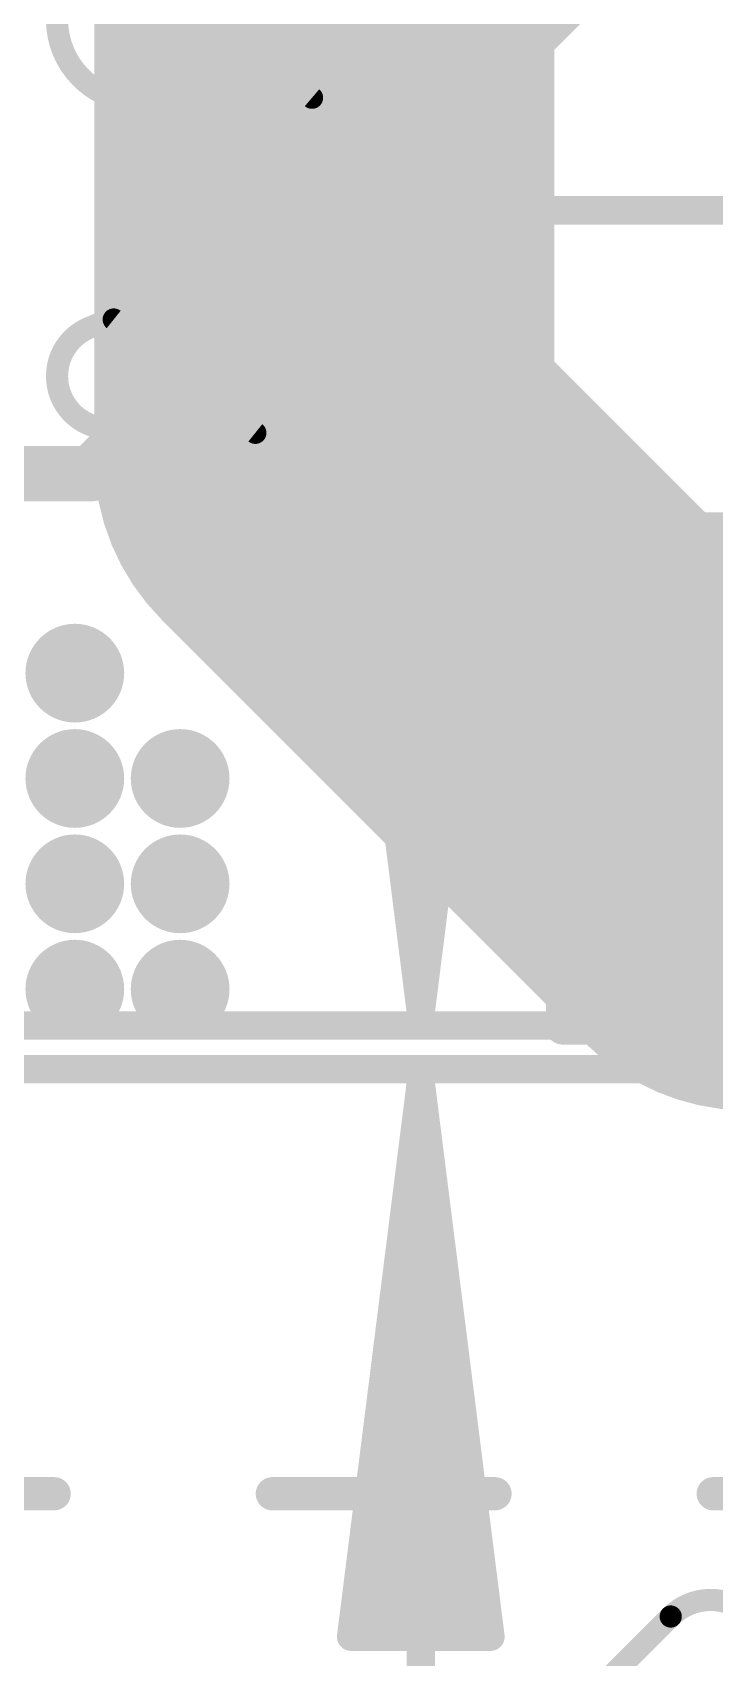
# Model space of a CAD drawing. Extents: x -5 to 103, y -6 to 58.
# Drawn here: x 9 to 12.13, y 21.5 to 28.94 of the extents above; entities that cross this region are included whole.
import ezdxf

# ---------------------------------------------------------------- set-up
doc = ezdxf.new("R2010")
doc.units = 0
for name, color, linetype in [('1', 12, 'CONTINUOUS'), ('18', 110, 'CONTINUOUS'), ('25', 40, 'CONTINUOUS'), ('51', 254, 'CONTINUOUS')]:
    doc.layers.add(name, color=color, linetype=linetype)

# ---------------------------------------------------------------- blocks, each defined once
blk = doc.blocks.new('ROUNDV')
at = {"const_width": 0.5}
blk.add_lwpolyline([(0, -0.25, 1), (0, 0.25, 1), (0, -0.25)], format="xyb", dxfattribs=at)

msp = doc.modelspace()

# ---------------------------------------------------------------- linework, layer by layer
at = {"layer": '1'}
for points, const_width in [([(10.3378, 27.0002), (10.3378, 29.8958)], 2.1082), ([(11.684, 29.337), (9.271, 26.924)], 0.254), ([(12.278, 25.06), (10.3378, 27.0002)], 2.1082), ([(9.271, 26.924), (6.096, 26.924)], 0.254), ([(11.43, 26.67), (11.43, 24.384)], 0.1524), ([(16.637, 26.67), (11.43, 26.67)], 0.1524), ([(11.43, 24.384), (17.018, 24.384)], 0.1524)]:
    msp.add_lwpolyline(points, dxfattribs=dict(at, const_width=const_width))
for points, const_width in [([(10.7105, 27.3729, 1), (9.9651, 26.6275)], 1.0541), ([(9.8107, 27.0002, 1), (10.8649, 27.0002)], 1.0541), ([(9.2261, 26.9689, 1), (9.3159, 26.8791)], 0.127), ([(9.271, 26.8605, 1), (9.271, 26.9875)], 0.127), ([(11.4681, 26.67, 1), (11.3919, 26.67)], 0.0762), ([(11.43, 26.7081, 1), (11.43, 26.6319)], 0.0762), ([(11.9053, 24.6873, 1), (12.6507, 25.4327)], 1.0541), ([(11.43, 24.4221, 1), (11.43, 24.3459)], 0.0762), ([(11.3919, 24.384, 1), (11.4681, 24.384)], 0.0762)]:
    msp.add_lwpolyline(points, format="xyb", dxfattribs=dict(at, const_width=const_width))
at = {"layer": '25'}
for points, const_width in [([(12.2925, 21.3203, 1), (11.9253, 21.6875)], 0.1016), ([(11.9073, 21.7055, 1), (11.9432, 21.6695)], 0.0508), ([(11.9432, 21.6695, 1), (11.9073, 21.7055)], 0.0508)]:
    msp.add_lwpolyline(points, format="xyb", dxfattribs=dict(at, const_width=const_width))
at = {"layer": '25', "const_width": 0.1016}
msp.add_lwpolyline([(11.6499, 21.4121), (11.9253, 21.6875)], dxfattribs=at)
at = {"layer": '51'}
for points, const_width in [([(10.78, 24.46), (10.78, 30.5296)], 0.13), ([(10.2817, 28.646), (10.2817, 29.2951)], 0.1016), ([(9.6326, 29.1977), (10.2817, 28.646)], 0.1016), ([(10.2168, 28.138), (10.2168, 28.2029)], 0.1016), ([(10.2168, 28.2029), (10.2817, 28.2029)], 0.1016), ([(10.2817, 28.2029), (10.2817, 28.138)], 0.1016), ([(10.2817, 28.138), (10.2168, 28.138)], 0.1016), ([(16.215, 28.13), (11.08, 28.13)], 0.13), ([(10.0221, 27.1107), (9.3729, 27.63)], 0.1016), ([(10.78, 24.46), (10.4608, 26.995)], 0.13), ([(10.4608, 26.995), (11.0992, 26.995)], 0.13), ([(10.78, 24.46), (10.52, 26.995)], 0.13), ([(10.78, 24.46), (10.65, 26.995)], 0.13), ([(11.0992, 26.995), (10.78, 24.46)], 0.13), ([(10.91, 26.995), (10.78, 24.46)], 0.13), ([(11.04, 26.995), (10.78, 24.46)], 0.13), ([(16.28, 24.395), (8.83, 24.395)], 0.13), ([(16.28, 24.195), (8.83, 24.195)], 0.13), ([(10.78, 24.13), (10.4608, 21.595)], 0.13), ([(10.78, 24.13), (10.52, 21.595)], 0.13), ([(10.78, 24.13), (10.65, 21.595)], 0.13), ([(10.78, 24.13), (10.78, 18.995)], 0.13), ([(11.0992, 21.595), (10.78, 24.13)], 0.13), ([(10.91, 21.595), (10.78, 24.13)], 0.13), ([(11.04, 21.595), (10.78, 24.13)], 0.13), ([(8.08, 22.25), (9.1, 22.25)], 0.1524), ([(10.1, 22.25), (11.12, 22.25)], 0.1524), ([(12.12, 22.25), (13.14, 22.25)], 0.1524), ([(10.4608, 21.595), (11.0992, 21.595)], 0.13)]:
    msp.add_lwpolyline(points, dxfattribs=dict(at, const_width=const_width))
for points, const_width in [([(9.1133, 29.003, 0.3252), (9.3729, 28.646)], 0.1016), ([(9.3651, 28.6218, 1), (9.3808, 28.6702)], 0.0508), ([(10.2563, 28.646, 1), (10.3071, 28.646)], 0.0508), ([(10.2652, 28.6266, 1), (10.2982, 28.6653)], 0.0508), ([(10.2422, 28.2029, 1), (10.1914, 28.2029)], 0.0508), ([(10.2168, 28.2283, 1), (10.2168, 28.1775)], 0.0508), ([(10.3071, 28.2029, 1), (10.2563, 28.2029)], 0.0508), ([(10.2817, 28.1775, 1), (10.2817, 28.2283)], 0.0508), ([(10.2168, 28.1634, 1), (10.2168, 28.1126)], 0.0508), ([(10.1914, 28.138, 1), (10.2422, 28.138)], 0.0508), ([(10.2563, 28.138, 1), (10.3071, 28.138)], 0.0508), ([(10.2817, 28.1126, 1), (10.2817, 28.1634)], 0.0508), ([(11.08, 28.1625, 1), (11.08, 28.0975)], 0.065), ([(9.6975, 27.6949, 0.1139), (9.2756, 27.5975)], 0.1016), ([(10.1194, 27.5975, 0.1139), (9.6975, 27.6949)], 0.1016), ([(9.6975, 27.7203, 1), (9.6975, 27.6695)], 0.0508), ([(9.6975, 27.6695, 1), (9.6975, 27.7203)], 0.0508), ([(9.2756, 27.5975, 0.3205), (9.1133, 27.3704)], 0.1016), ([(9.2644, 27.6204, 1), (9.2867, 27.5747)], 0.0508), ([(9.2838, 27.5735, 1), (9.2673, 27.6216)], 0.0508), ([(9.3888, 27.6498, 1), (9.3571, 27.6102)], 0.0508), ([(10.1277, 27.6216, 1), (10.1112, 27.5735)], 0.0508), ([(10.2817, 27.3704, 0.3205), (10.1194, 27.5975)], 0.1016), ([(10.1083, 27.5747, 1), (10.1306, 27.6204)], 0.0508), ([(9.1133, 27.3704, 0.3205), (9.2756, 27.1432)], 0.1016), ([(9.1387, 27.3704, 1), (9.0879, 27.3704)], 0.0508), ([(10.1194, 27.1432, 0.3205), (10.2817, 27.3704)], 0.1016), ([(10.3071, 27.3704, 1), (10.2563, 27.3704)], 0.0508), ([(9.0879, 27.3704, 1), (9.1387, 27.3704)], 0.0508), ([(10.2563, 27.3704, 1), (10.3071, 27.3704)], 0.0508), ([(9.2867, 27.166, 1), (9.2644, 27.1203)], 0.0508), ([(9.2756, 27.1432, 0.1139), (9.6975, 27.0458)], 0.1016), ([(9.2673, 27.1191, 1), (9.2838, 27.1672)], 0.0508), ([(9.6975, 27.0458, 0.1139), (10.1194, 27.1432)], 0.1016), ([(10.1112, 27.1672, 1), (10.1277, 27.1191)], 0.0508), ([(10.1306, 27.1203, 1), (10.1083, 27.166)], 0.0508), ([(10.0062, 27.0909, 1), (10.0379, 27.1305)], 0.0508), ([(9.6975, 27.0712, 1), (9.6975, 27.0204)], 0.0508), ([(9.6975, 27.0204, 1), (9.6975, 27.0712)], 0.0508), ([(10.493, 26.9991, 1), (10.4285, 26.9909)], 0.065), ([(10.4608, 27.0275, 1), (10.4608, 26.9625)], 0.065), ([(10.5523, 26.9983, 1), (10.4877, 26.9917)], 0.065), ([(10.6825, 26.9967, 1), (10.6175, 26.9933)], 0.065), ([(10.9425, 26.9933, 1), (10.8775, 26.9967)], 0.065), ([(11.0723, 26.9917, 1), (11.0077, 26.9983)], 0.065), ([(11.1315, 26.9909, 1), (11.067, 26.9991)], 0.065), ([(11.0992, 26.9625, 1), (11.0992, 27.0275)], 0.065), ([(10.7478, 24.4641, 1), (10.8122, 24.4559)], 0.065), ([(10.7477, 24.4633, 1), (10.8123, 24.4567)], 0.065), ([(10.7475, 24.4583, 1), (10.8125, 24.4617)], 0.065), ([(10.7475, 24.4617, 1), (10.8125, 24.4583)], 0.065), ([(10.7477, 24.4567, 1), (10.8123, 24.4633)], 0.065), ([(10.7478, 24.4559, 1), (10.8122, 24.4641)], 0.065), ([(10.7475, 24.46, 1), (10.8125, 24.46)], 0.065), ([(10.8125, 24.13, 1), (10.7475, 24.13)], 0.065), ([(10.8122, 24.1341, 1), (10.7478, 24.1259)], 0.065), ([(10.8125, 24.1283, 1), (10.7475, 24.1317)], 0.065), ([(10.8125, 24.1317, 1), (10.7475, 24.1283)], 0.065), ([(10.8123, 24.1333, 1), (10.7477, 24.1267)], 0.065), ([(10.8123, 24.1267, 1), (10.7477, 24.1333)], 0.065), ([(10.8122, 24.1259, 1), (10.7478, 24.1341)], 0.065), ([(9.1, 22.2119, 1), (9.1, 22.2881)], 0.0762), ([(10.1, 22.2881, 1), (10.1, 22.2119)], 0.0762), ([(11.12, 22.2119, 1), (11.12, 22.2881)], 0.0762), ([(12.12, 22.2881, 1), (12.12, 22.2119)], 0.0762), ([(10.4285, 21.5991, 1), (10.493, 21.5909)], 0.065), ([(10.4608, 21.6275, 1), (10.4608, 21.5625)], 0.065), ([(10.4877, 21.5983, 1), (10.5523, 21.5917)], 0.065), ([(10.6175, 21.5967, 1), (10.6825, 21.5933)], 0.065), ([(10.8775, 21.5933, 1), (10.9425, 21.5967)], 0.065), ([(11.0077, 21.5917, 1), (11.0723, 21.5983)], 0.065), ([(11.067, 21.5909, 1), (11.1315, 21.5991)], 0.065), ([(11.0992, 21.5625, 1), (11.0992, 21.6275)], 0.065)]:
    msp.add_lwpolyline(points, format="xyb", dxfattribs=dict(at, const_width=const_width))

# ---------------------------------------------------------------- block references
at = {"layer": '18', "xscale": 0.4524, "yscale": 0.4524}
for p in [(9.1948, 26.0096), (9.1948, 26.0096), (9.1948, 25.527), (9.1948, 25.527), (9.6774, 25.527), (9.6774, 25.527), (9.1948, 25.0444), (9.1948, 25.0444), (9.6774, 25.0444), (9.6774, 25.0444), (9.1948, 24.5618), (9.1948, 24.5618), (9.6774, 24.5618), (9.6774, 24.5618)]:
    msp.add_blockref('ROUNDV', p, dxfattribs=at)

doc.saveas('drawing.dxf')
